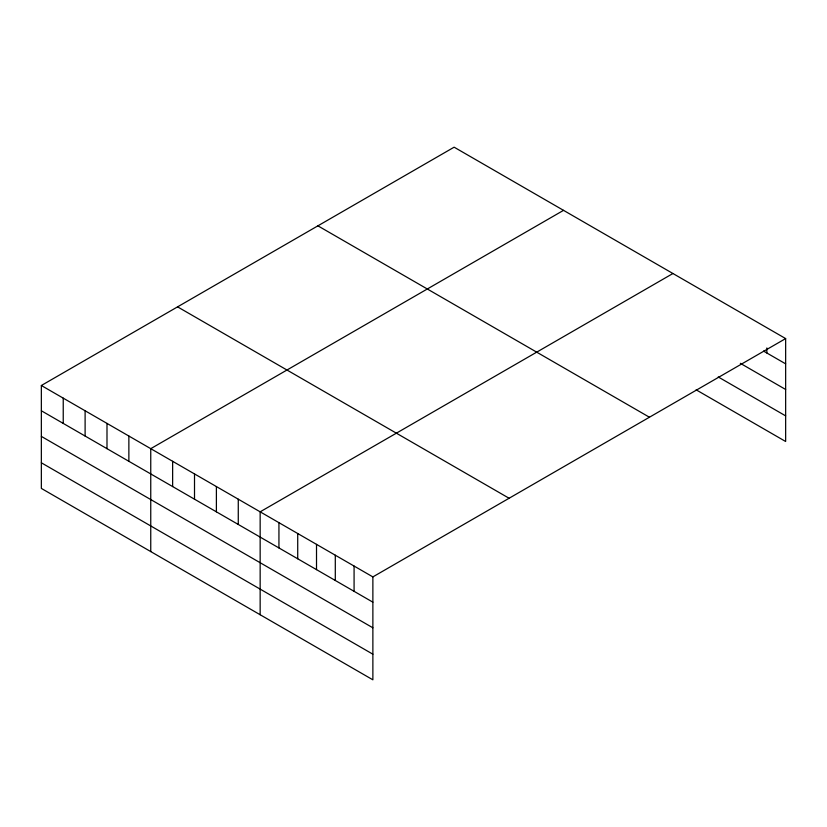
<?xml version="1.0" encoding="UTF-8"?>
<svg xmlns="http://www.w3.org/2000/svg" width="827" height="827" viewBox="0 0 827 827"><rect width="100%" height="100%" fill="white"/><g stroke="black" fill="none" stroke-linecap="round" stroke-linejoin="round"><path stroke-width="1.24" d="M41.35 385.506L372.874 576.905L372.874 679.815L41.35 488.416L41.35 385.506L454.126 147.185L785.65 338.584L785.65 441.494L696.138 389.817M563.528 210.347L150.752 448.668L150.752 551.578M672.93 273.51L260.154 511.83L260.154 614.74M372.874 576.905L785.65 338.584M763.548 351.093L785.65 363.849M740.341 363.322L785.65 389.476M718.239 376.957L785.65 415.878M317.909 225.833L649.433 417.232M177.567 306.858L509.091 498.257M41.35 410.771L372.874 602.17M41.35 436.398L372.874 627.796M41.35 462.789L372.874 654.188M766.867 347.95L766.867 353.005M354.08 566.05L354.08 591.326M335.297 555.206L335.297 580.482M316.514 544.362L316.514 569.627M297.72 533.518L297.72 558.783M278.937 522.674L278.937 547.939M238.269 499.198L238.269 524.463M216.395 486.565L216.395 511.83M194.51 473.933L194.51 499.198M172.636 461.301L172.636 486.565M128.867 436.036L128.867 461.301M106.993 423.403L106.993 448.668M85.109 410.771L85.109 436.036M63.234 398.138L63.234 423.403"/></g></svg>
